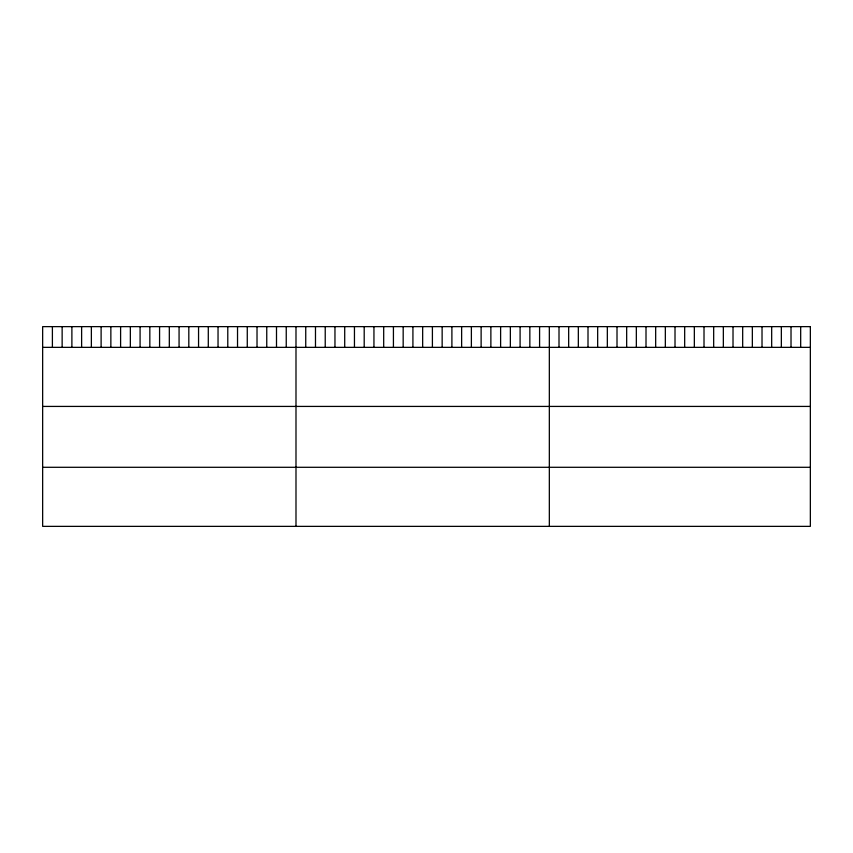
<?xml version="1.0" encoding="UTF-8"?>
<svg xmlns="http://www.w3.org/2000/svg" width="853" height="853" viewBox="0 0 853 853"><rect width="100%" height="100%" fill="white"/><g stroke="black" fill="none" stroke-linecap="round" stroke-linejoin="round"><path stroke-width="1.28" d="M42.65 347.352L810.35 347.352M42.65 406.423L810.35 406.423M42.65 467.295L810.35 467.295M800.679 326.635L800.679 347.352M791.019 326.635L791.019 347.352M781.348 326.635L781.348 347.352M771.677 326.635L771.677 347.352M762.017 326.635L762.017 347.352M752.346 326.635L752.346 347.352M742.675 326.635L742.675 347.352M733.015 326.635L733.015 347.352M723.344 326.635L723.344 347.352M713.673 326.635L713.673 347.352M704.013 326.635L704.013 347.352M694.342 326.635L694.342 347.352M684.671 326.635L684.671 347.352M675.011 326.635L675.011 347.352M665.34 326.635L665.34 347.352M655.669 326.635L655.669 347.352M646.009 326.635L646.009 347.352M636.338 326.635L636.338 347.352M626.667 326.635L626.667 347.352M617.007 326.635L617.007 347.352M607.336 326.635L607.336 347.352M597.665 326.635L597.665 347.352M588.005 326.635L588.005 347.352M578.334 326.635L578.334 347.352M568.663 326.635L568.663 347.352M559.003 326.635L559.003 347.352M549.332 326.635L549.332 526.365M539.586 326.635L539.586 347.352M529.841 326.635L529.841 347.352M520.095 326.635L520.095 347.352M510.361 326.635L510.361 347.352M500.615 326.635L500.615 347.352M490.87 326.635L490.87 347.352M481.124 326.635L481.124 347.352M471.378 326.635L471.378 347.352M461.633 326.635L461.633 347.352M451.898 326.635L451.898 347.352M442.153 326.635L442.153 347.352M432.407 326.635L432.407 347.352M422.661 326.635L422.661 347.352M412.916 326.635L412.916 347.352M403.17 326.635L403.17 347.352M393.425 326.635L393.425 347.352M383.69 326.635L383.69 347.352M373.945 326.635L373.945 347.352M364.199 326.635L364.199 347.352M354.453 326.635L354.453 347.352M344.708 326.635L344.708 347.352M334.962 326.635L334.962 347.352M325.228 326.635L325.228 347.352M315.482 326.635L315.482 347.352M305.737 326.635L305.737 347.352M295.991 326.635L295.991 526.365M286.245 326.635L286.245 347.352M276.5 326.635L276.5 347.352M266.754 326.635L266.754 347.352M257.02 326.635L257.02 347.352M247.274 326.635L247.274 347.352M237.529 326.635L237.529 347.352M227.783 326.635L227.783 347.352M218.037 326.635L218.037 347.352M208.292 326.635L208.292 347.352M198.557 326.635L198.557 347.352M188.812 326.635L188.812 347.352M179.066 326.635L179.066 347.352M169.321 326.635L169.321 347.352M159.575 326.635L159.575 347.352M149.829 326.635L149.829 347.352M140.084 326.635L140.084 347.352M130.349 326.635L130.349 347.352M120.604 326.635L120.604 347.352M110.858 326.635L110.858 347.352M101.112 326.635L101.112 347.352M91.367 326.635L91.367 347.352M81.621 326.635L81.621 347.352M71.887 326.635L71.887 347.352M62.141 326.635L62.141 347.352M52.396 326.635L52.396 347.352M810.35 326.635L42.65 326.635L42.65 526.365L810.35 526.365L810.35 326.635"/></g></svg>
